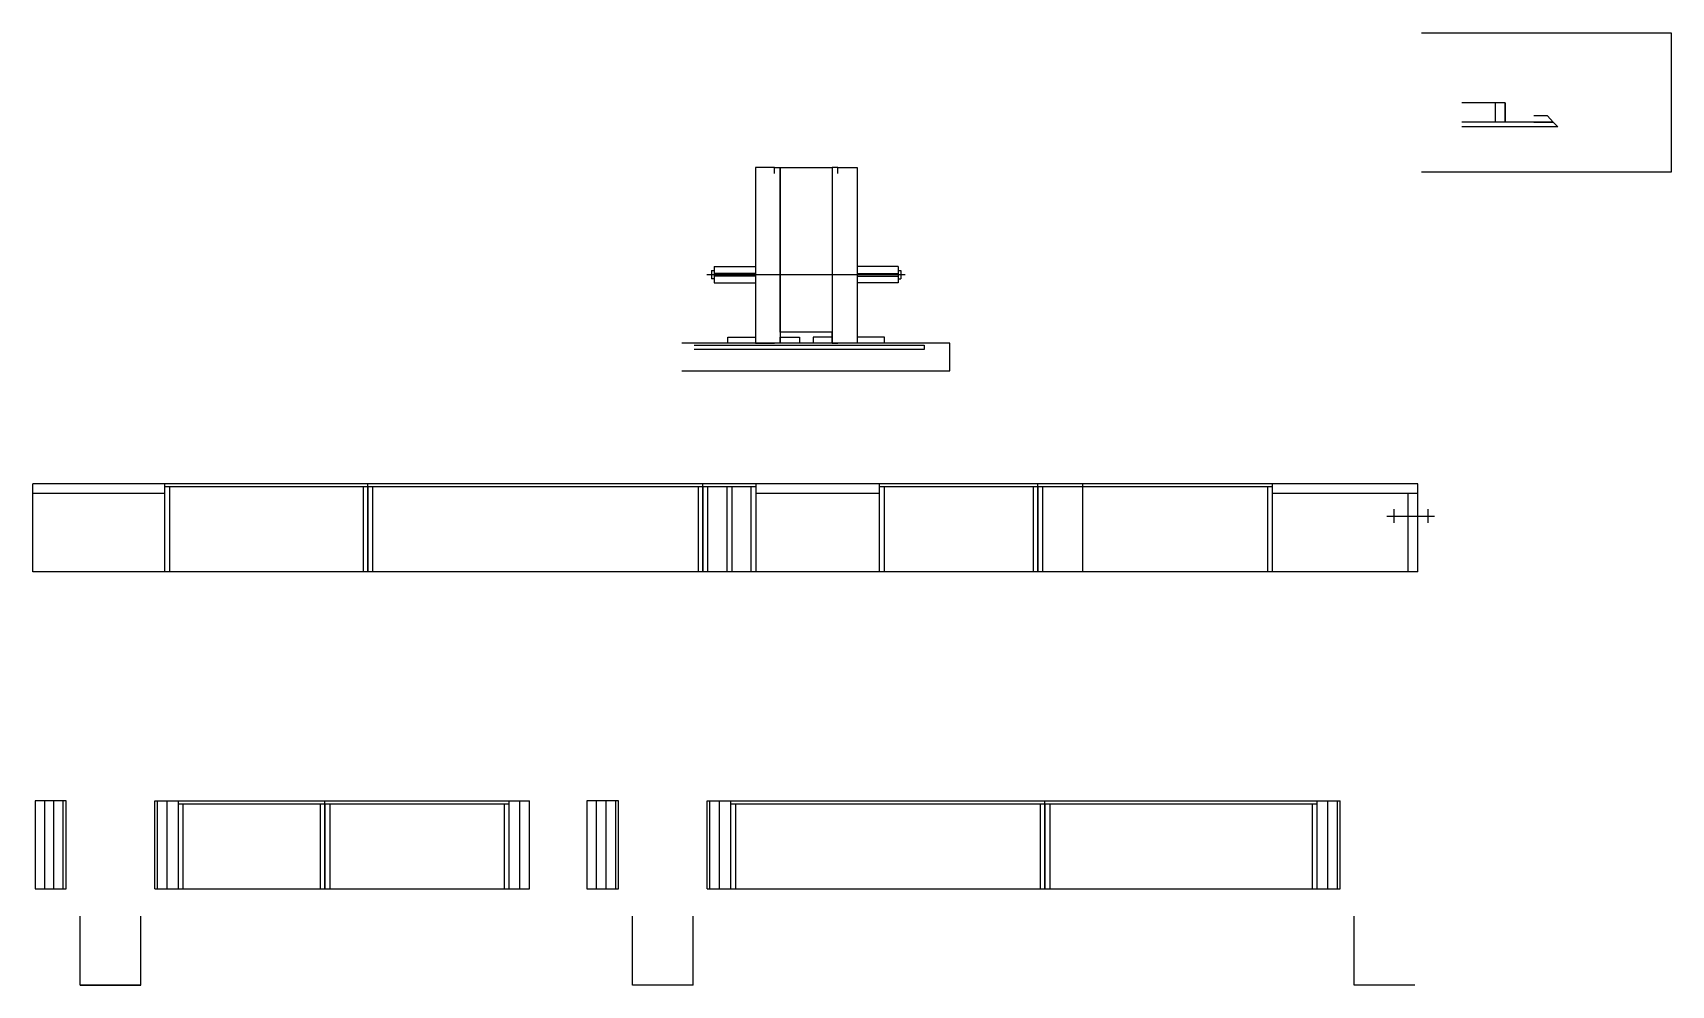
# Model space of a CAD drawing. Header units: metres. Extents: x 4501 to 5695, y 6255 to 6948.
import ezdxf

# ---------------------------------------------------------------- set-up
doc = ezdxf.new("R2010")
doc.units = ezdxf.units.M
for name, color, linetype in [('barrote', 7, 'Continuous'), ('CONCRETO', 7, 'Continuous'), ('Cotas', 7, 'Continuous'), ('Madeira', 7, 'Continuous'), ('NOMENCLATURA', 7, 'Continuous'), ('Painéis', 7, 'Continuous'), ('SARR_2.2x7', 7, 'Continuous'), ('SARR_3.5x7', 7, 'Continuous'), ('SCO-___-LAJ', 7, 'Continuous'), ('TENSOR', 7, 'Continuous')]:
    doc.layers.add(name, color=color, linetype=linetype)

msp = doc.modelspace()

# ---------------------------------------------------------------- linework, layer by layer
at = {"color": 7, "lineweight": 25}
for p, q in [((4995.5, 6775), (4995.5, 6769)), ((4995.5, 6775), (4997.5, 6775)), ((4997.5, 6769), (4995.5, 6769)), ((4997.5, 6778), (4997.5, 6766)), ((4997.5, 6778), (5027.5, 6778)), ((5027.5, 6773), (4997.5, 6773)), ((5027.5, 6771), (4997.5, 6771)), ((5131.5, 6778), (5101.5, 6778)), ((5101.5, 6773), (5131.5, 6773)), ((5101.5, 6771), (5131.5, 6771)), ((5131.5, 6778), (5131.5, 6766)), ((5131.5, 6775), (5133.5, 6775)), ((5131.5, 6769), (5133.5, 6769)), ((5133.5, 6775), (5133.5, 6769)), ((4997.5, 6766), (5027.5, 6766)), ((5131.5, 6766), (5101.5, 6766))]:
    msp.add_line(p, q, dxfattribs=at)
at = {"layer": 'barrote', "color": 7, "lineweight": 25}
msp.add_lwpolyline([(4974, 6702.1), (5169.2, 6702.1), (5169.2, 6722.1), (4974, 6722.1)], dxfattribs=at)
at = {"layer": 'CONCRETO', "color": 7, "lineweight": 25}
msp.add_lwpolyline([(5045.5, 6850.1), (5045.5, 6850.1), (5083.5, 6850.1), (5083.5, 6822.1), (5083.5, 6822.1), (5083.5, 6730.1), (5045.5, 6730.1), (5045.5, 6850.1)], dxfattribs=at)
at = {"layer": 'Cotas', "color": 7, "lineweight": 25}
msp.add_lwpolyline([(5512.6, 6948.2), (5694.5, 6948.2), (5694.5, 6846.7), (5512.6, 6846.7)], dxfattribs=at)
at = {"layer": 'Madeira', "color": 7, "lineweight": 25}
for points in [[(5573.5, 6883.2), (5573.5, 6897.2), (5542.1, 6897.2)], [(5573.5, 6897.2), (5573.5, 6883.2), (5566.5, 6883.2), (5566.5, 6897.2)], [(5594.4, 6883.2), (5608.5, 6883.2), (5604.3, 6887.6), (5594.4, 6887.6)], [(5041.5, 6845.7), (5041.5, 6850.1), (5027.5, 6850.1), (5027.5, 6845.7)], [(5041.5, 6850.1), (5027.5, 6850.1), (5027.5, 6722.1), (5041.5, 6722.1)], [(5087.5, 6845.7), (5087.5, 6850.1), (5101.5, 6850.1), (5101.5, 6845.7)], [(5087.5, 6850.1), (5101.5, 6850.1), (5101.5, 6722.1), (5087.5, 6722.1)], [(5007.5, 6722.1), (5007.5, 6726.5), (5027.5, 6726.5), (5027.5, 6722.1)], [(5045.5, 6722.1), (5045.5, 6726.5), (5059.5, 6726.5), (5059.5, 6722.1)], [(5083.5, 6722.1), (5083.5, 6726.5), (5069.5, 6726.5), (5069.5, 6722.1)], [(5121.5, 6722.1), (5121.5, 6726.5), (5101.5, 6726.5), (5101.5, 6722.1)]]:
    msp.add_lwpolyline(points, dxfattribs=at)
at = {"layer": 'NOMENCLATURA', "color": 7, "lineweight": 25}
for p, q in [((5492.4, 6601.2), (5492.4, 6591.2)), ((5517.2, 6601.2), (5517.2, 6591.2)), ((5487.4, 6596.2), (5522.2, 6596.2)), ((4535.6, 6254.6), (4535.6, 6305)), ((4579.8, 6254.6), (4579.8, 6305)), ((4938, 6254.6), (4938, 6305)), ((4982.2, 6254.6), (4982.2, 6305)), ((5463.6, 6254.6), (5463.6, 6305)), ((4535.6, 6254.6), (4579.8, 6254.6)), ((4579.8, 6254.6), (4535.6, 6254.6)), ((4982.2, 6254.6), (4938, 6254.6)), ((4982.2, 6254.6), (4938, 6254.6)), ((5507.9, 6254.6), (5463.6, 6254.6))]:
    msp.add_line(p, q, dxfattribs=at)
at = {"layer": 'Painéis', "color": 7, "lineweight": 25}
for p, q in [((5611.9, 6879.6), (5542, 6879.6)), ((5608.5, 6883.2), (5542.1, 6883.2)), ((5608.5, 6883.2), (5611.9, 6879.6)), ((5509.9, 6619.7), (4501.2, 6619.7)), ((4501.2, 6555.7), (4501.2, 6619.7)), ((4745.2, 6555.7), (4745.2, 6619.7)), ((4989.2, 6555.7), (4989.2, 6619.7)), ((5233.2, 6555.7), (5233.2, 6619.7)), ((5265.9, 6555.7), (5265.9, 6619.7)), ((5509.9, 6555.7), (5509.9, 6619.7)), ((5509.9, 6555.7), (4501.2, 6555.7)), ((4525.4, 6388.9), (4502.9, 6388.9)), ((4502.9, 6388.9), (4502.9, 6324.9)), ((4523.4, 6324.9), (4523.4, 6388.9)), ((4525.4, 6324.9), (4525.4, 6388.9)), ((4590, 6388.9), (4863, 6388.9)), ((4590, 6324.9), (4590, 6388.9)), ((4592, 6324.9), (4592, 6388.9)), ((4714, 6324.9), (4714, 6388.9)), ((4863, 6324.9), (4863, 6388.9)), ((4927.8, 6388.9), (4904.8, 6388.9)), ((4904.8, 6388.9), (4904.8, 6324.9)), ((4925.8, 6324.9), (4925.8, 6388.9)), ((4927.8, 6324.9), (4927.8, 6388.9)), ((4992.4, 6388.9), (5453.4, 6388.9)), ((4992.4, 6324.9), (4992.4, 6388.9)), ((4994.4, 6324.9), (4994.4, 6388.9)), ((5238.4, 6324.9), (5238.4, 6388.9)), ((5451.4, 6324.9), (5451.4, 6388.9)), ((5453.4, 6324.9), (5453.4, 6388.9)), ((4502.9, 6324.9), (4525.4, 6324.9)), ((4590, 6324.9), (4863, 6324.9)), ((4904.8, 6324.9), (4927.8, 6324.9)), ((4992.4, 6324.9), (5453.4, 6324.9))]:
    msp.add_line(p, q, dxfattribs=at)
for points in [[(5041.5, 6850.1), (5045.5, 6850.1), (5045.5, 6722.1), (5041.5, 6722.1)], [(5087.5, 6850.1), (5083.5, 6850.1), (5083.5, 6722.1), (5087.5, 6722.1)], [(5083.5, 6726.5), (5083.5, 6730.1), (5045.5, 6730.1), (5045.5, 6726.5)]]:
    msp.add_lwpolyline(points, dxfattribs=at)
at = {"layer": 'SARR_2.2x7', "color": 7, "lineweight": 25}
for p, q in [((4597.2, 6612.7), (4501.2, 6612.7)), ((4745.2, 6617.5), (4597.2, 6617.5)), ((4989.2, 6617.5), (4745.2, 6617.5)), ((5027.7, 6617.5), (4989.2, 6617.5)), ((5117.7, 6612.7), (5027.7, 6612.7)), ((5233.2, 6617.5), (5117.7, 6617.5)), ((5403.9, 6617.5), (5233.2, 6617.5)), ((5509.9, 6612.7), (5403.9, 6612.7)), ((5502.9, 6555.7), (5502.9, 6612.7)), ((4509.9, 6324.9), (4509.9, 6388.9)), ((4516.4, 6324.9), (4516.4, 6388.9)), ((4599, 6324.9), (4599, 6388.9)), ((4607, 6386.7), (4714, 6386.7)), ((4714, 6386.7), (4848, 6386.7)), ((4856, 6324.9), (4856, 6388.9)), ((4911.8, 6324.9), (4911.8, 6388.9)), ((4918.8, 6324.9), (4918.8, 6388.9)), ((5001.4, 6324.9), (5001.4, 6388.9)), ((5009.4, 6386.7), (5238.4, 6386.7)), ((5238.4, 6386.7), (5436.4, 6386.7)), ((5444.4, 6324.9), (5444.4, 6388.9))]:
    msp.add_line(p, q, dxfattribs=at)
at = {"layer": 'SARR_3.5x7', "color": 7, "lineweight": 25}
for p, q in [((4597.2, 6619.7), (4597.2, 6555.7)), ((4600.7, 6617.5), (4600.7, 6555.7)), ((4741.7, 6617.5), (4741.7, 6555.7)), ((4745.2, 6617.5), (4745.2, 6555.7)), ((4745.2, 6617.5), (4745.2, 6555.7)), ((4748.7, 6617.5), (4748.7, 6555.7)), ((4985.7, 6617.5), (4985.7, 6555.7)), ((4989.2, 6617.5), (4989.2, 6555.7)), ((4989.2, 6617.5), (4989.2, 6555.7)), ((4992.7, 6617.5), (4992.7, 6555.7)), ((5006.8, 6617.5), (5006.8, 6555.7)), ((5010.3, 6617.5), (5010.3, 6555.7)), ((5024.2, 6617.5), (5024.2, 6555.7)), ((5027.7, 6619.7), (5027.7, 6555.7)), ((5117.7, 6619.7), (5117.7, 6555.7)), ((5121.2, 6617.5), (5121.2, 6555.7)), ((5229.7, 6617.5), (5229.7, 6555.7)), ((5233.2, 6617.5), (5233.2, 6555.7)), ((5233.2, 6617.5), (5233.2, 6555.7)), ((5236.7, 6617.5), (5236.7, 6555.7)), ((5400.4, 6617.5), (5400.4, 6555.7)), ((5403.9, 6619.7), (5403.9, 6555.7)), ((4989.2, 6555.7), (4985.7, 6555.7)), ((4992.7, 6555.7), (4989.2, 6555.7)), ((5494.9, 6555.7), (5491.4, 6555.7)), ((4607, 6388.9), (4607, 6324.9)), ((4610.5, 6386.7), (4610.5, 6324.9)), ((4710.5, 6386.7), (4710.5, 6324.9)), ((4714, 6386.7), (4714, 6324.9)), ((4717.5, 6386.7), (4717.5, 6324.9)), ((4844.5, 6386.7), (4844.5, 6324.9)), ((4848, 6388.9), (4848, 6324.9)), ((5009.4, 6388.9), (5009.4, 6324.9)), ((5012.9, 6386.7), (5012.9, 6324.9)), ((5234.9, 6386.7), (5234.9, 6324.9)), ((5238.4, 6386.7), (5238.4, 6324.9)), ((5241.9, 6386.7), (5241.9, 6324.9)), ((5432.9, 6386.7), (5432.9, 6324.9)), ((5436.4, 6388.9), (5436.4, 6324.9)), ((4607, 6324.9), (4610.5, 6324.9)), ((4710.5, 6324.9), (4714, 6324.9)), ((4714, 6324.9), (4717.5, 6324.9)), ((5234.9, 6324.9), (5238.4, 6324.9)), ((5238.4, 6324.9), (5241.9, 6324.9))]:
    msp.add_line(p, q, dxfattribs=at)
at = {"layer": 'SCO-___-LAJ', "color": 7, "lineweight": 25}
msp.add_lwpolyline([(4983, 6720.7), (5150.3, 6720.7), (5150.3, 6717.5), (4983, 6717.5)], dxfattribs=at)
at = {"layer": 'TENSOR', "color": 7, "lineweight": 25}
msp.add_line((5136.5, 6772), (4992.2, 6772), dxfattribs=at)

doc.saveas('drawing.dxf')
